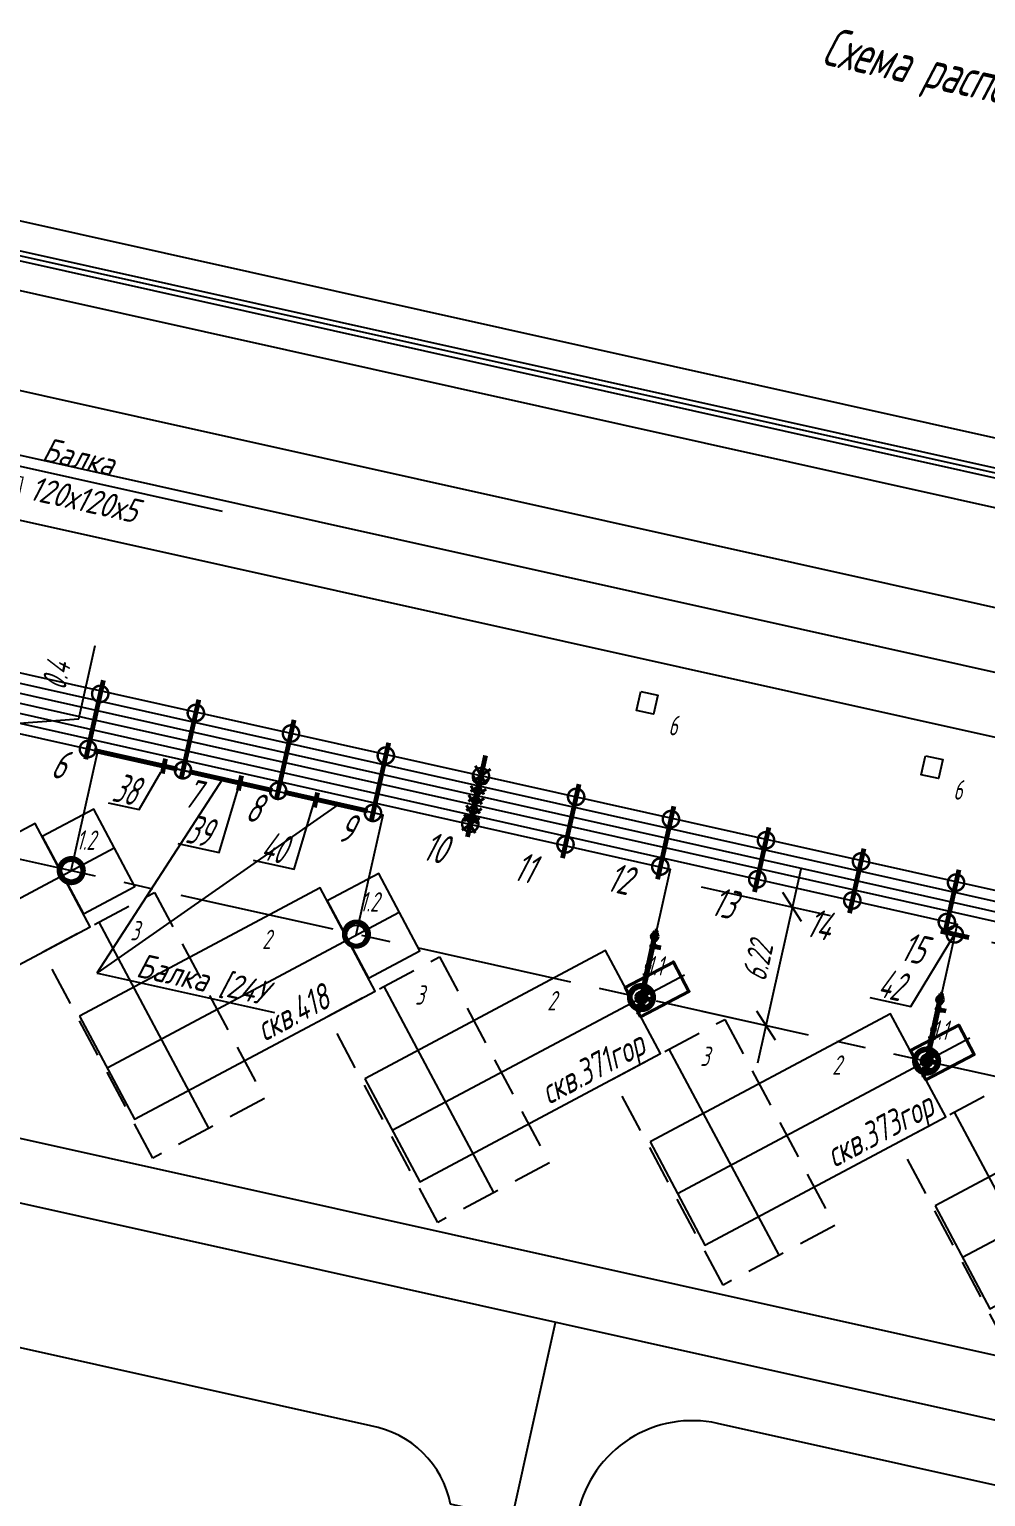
# Model space of a CAD drawing. Extents: x 5370511 to 5386565, y 1010429 to 1053793.
# Drawn here: x 5380493.5 to 5380542.7, y 1039684.6 to 1039760 of the extents above; entities that cross this region are included whole.
import ezdxf
from ezdxf import colors
from ezdxf.entities.mleader import LeaderData, LeaderLine
from ezdxf.math import Vec2, Vec3

# ---------------------------------------------------------------- set-up
doc = ezdxf.new("R2010")
doc.units = 0
doc.header["$PDMODE"] = 32
doc.header["$PDSIZE"] = 0.3
for name, pattern in [('ACAD_ISO04W100', [30, 24, -3, 0, -3]), ('осевая2', [12.5, 8, -1.5, 1.5, -1.5]), ('Штрих 2x1', [3, 2, -1])]:
    doc.linetypes.add(name, pattern=pattern)
doc.layers.get('0').update_dxf_attribs({"linetype": 'CONTINUOUS'})
doc.layers.get('DEFPOINTS').update_dxf_attribs({"linetype": 'CONTINUOUS'})
for name, color, linetype in [('3D-MODEL', 7, 'CONTINUOUS'), ('ГП_граница насыпи', 242, 'CONTINUOUS'), ('ОНиГМ сооружения', 7, 'CONTINUOUS')]:
    doc.layers.add(name, color=color, linetype=linetype)
doc.layers.add('ГП_Нов.скв.', color=104, linetype='CONTINUOUS', lineweight=25)
doc.styles.add('ГОСТ_НИПИ', font='gost_nipi.shx', dxfattribs={"oblique": 15})
doc.styles.add('ГОСТ_НИПИ_разм', font='gost_nipi.shx', dxfattribs={"width": 0.8, "oblique": 15, "height": 2.5})
doc.dimstyles.new('Лист М500', dxfattribs={"dimtxt": 2.5, "dimasz": 2.5, "dimexe": 2, "dimexo": 1, "dimgap": 1, "dimtad": 1, "dimdec": 1, "dimlfac": 0.5, "dimzin": 0, "dimdsep": 46, "dimtxsty": 'ГОСТ_НИПИ_разм', "dimblk": 'OBLIQUE', "dimcen": 0.09, "dimdle": 2, "dimaunit": 1, "dimadec": 0, "dimazin": 0, "dimtfac": 1, "dimtdec": 1, "dimtofl": 0, "dimtmove": 1, "dimatfit": 3, "dimldrblk": 'NONE', "dimfxl": 1, "dimtolj": 1, "dimtzin": 0, "dimarcsym": 0})

# ---------------------------------------------------------------- blocks, each defined once
blk = doc.blocks.new('A$C65CC1851')
at = {"layer": 'ОНиГМ сооружения', "color": 253, "lineweight": 18, "ltscale": 0.7}
for p, q in [((434, 4006), (114, 4007)), ((273, 0), (274, 4310)), ((664, 3502), (194, 3502)), ((205, 2442), (342, 2442)), ((0, 800), (636, 800)), ((274, 1197), (636, 1196)), ((504, 1264), (637, 1264)), ((273, 337), (636, 337))]:
    blk.add_line(p, q, dxfattribs=at)
at = {"layer": 'ОНиГМ сооружения', "color": 253, "lineweight": 50, "ltscale": 100}
for p, q in [((230, 4228), (230, 4313)), ((230, 3786), (230, 3568)), ((319, 4227), (319, 4310)), ((319, 3573), (319, 3785)), ((230, 3432), (229, 2072)), ((319, 3681), (230, 3681)), ((319, 3582), (230, 3582)), ((319, 3422), (230, 3422)), ((319, 3322), (230, 3322)), ((319, 3322), (230, 3322)), ((617, 3502), (292, 3423)), ((617, 3502), (296, 3579)), ((318, 2072), (319, 3427)), ((617, 3622), (617, 3382)), ((617, 3502), (697, 3502)), ((318, 2672), (229, 2672)), ((176, 1519), (176, 1332)), ((176, 1519), (229, 1519)), ((318, 2172), (229, 2172)), ((229, 1412), (229, 1952)), ((318, 1852), (229, 1852)), ((254, 1752), (229, 1752)), ((318, 1512), (229, 1512)), ((298, 1700), (249, 1700)), ((249, 1700), (249, 1669)), ((254, 1823), (254, 1834)), ((254, 1834), (294, 1834)), ((254, 1823), (294, 1755)), ((294, 1823), (254, 1755)), ((254, 1744), (254, 1755)), ((254, 1744), (294, 1744)), ((257, 1834), (257, 1851)), ((257, 1851), (290, 1851)), ((257, 1700), (257, 1710)), ((257, 1710), (290, 1710)), ((264, 1744), (264, 1675)), ((274, 1752), (274, 1752)), ((284, 1744), (284, 1675)), ((290, 1834), (290, 1851)), ((290, 1700), (290, 1710)), ((294, 1834), (294, 1823)), ((294, 1755), (294, 1744)), ((318, 1752), (294, 1752)), ((298, 1700), (298, 1669)), ((318, 1952), (318, 1412)), ((319, 1519), (371, 1519)), ((371, 1519), (371, 1332)), ((176, 1479), (229, 1479)), ((176, 1440), (229, 1440)), ((176, 1412), (371, 1412)), ((371, 1372), (176, 1372)), ((371, 1332), (176, 1332)), ((371, 1332), (176, 1062)), ((371, 1062), (176, 1332)), ((371, 1062), (176, 1062)), ((176, 1022), (176, 1062)), ((176, 1022), (371, 1022)), ((176, 982), (176, 1022)), ((176, 982), (176, 942)), ((371, 982), (176, 982)), ((371, 942), (176, 942)), ((318, 1010), (229, 1010)), ((229, 1010), (229, 993)), ((318, 993), (229, 993)), ((229, 887), (229, 942)), ((636, 800), (300, 894)), ((636, 800), (300, 706)), ((318, 1010), (318, 993)), ((318, 887), (318, 942)), ((319, 1479), (371, 1479)), ((319, 1440), (371, 1440)), ((637, 1264), (371, 1399)), ((371, 1022), (371, 1062)), ((371, 982), (371, 1022)), ((371, 982), (371, 942)), ((636, 1196), (372, 1331)), ((636, 1196), (372, 1061)), ((637, 1264), (570, 1230)), ((637, 1384), (636, 1144)), ((637, 1316), (636, 1076)), ((636, 1196), (666, 1196)), ((636, 920), (636, 680)), ((636, 800), (666, 800)), ((637, 1264), (666, 1264)), ((371, 592), (176, 592)), ((176, 552), (176, 592)), ((371, 552), (176, 552)), ((371, 552), (176, 552)), ((176, 512), (176, 552)), ((176, 472), (176, 512)), ((371, 512), (176, 512)), ((371, 472), (176, 472)), ((371, 472), (176, 202)), ((371, 202), (176, 472)), ((371, 202), (176, 202)), ((176, 122), (176, 202)), ((371, 162), (176, 162)), ((176, 162), (371, 162)), ((176, 162), (370, 162)), ((176, 122), (371, 122)), ((218, 592), (218, 619)), ((318, 540), (228, 540)), ((228, 540), (228, 523)), ((318, 523), (228, 523)), ((310, 75), (237, 75)), ((237, 75), (237, 40)), ((237, 40), (310, 40)), ((237, 40), (310, 40)), ((310, 40), (237, 40)), ((237, 40), (237, 20)), ((310, 20), (237, 20)), ((243, 122), (243, 75)), ((303, 122), (303, 75)), ((310, 40), (310, 75)), ((310, 40), (310, 20)), ((318, 540), (318, 523)), ((328, 592), (328, 619)), ((371, 552), (371, 592)), ((371, 512), (371, 552)), ((371, 472), (371, 512)), ((636, 337), (371, 472)), ((636, 337), (371, 202)), ((371, 122), (371, 202)), ((636, 457), (636, 217)), ((636, 337), (666, 337))]:
    blk.add_line(p, q, dxfattribs=at)
at = {"layer": 'ОНиГМ сооружения', "color": 253, "lineweight": 50, "ltscale": 0.7}
for p, q in [((294, 3197), (254, 3197)), ((354, 3501), (354, 3501)), ((294, 2997), (254, 2997)), ((294, 2797), (254, 2797)), ((318, 1632), (229, 1632)), ((312, 1789), (237, 1789)), ((274, 1673), (274, 1851))]:
    blk.add_line(p, q, dxfattribs=at)
at = {"layer": 'ОНиГМ сооружения', "color": 253, "lineweight": 50}
for p, q in [((205, 2527), (205, 2357)), ((229, 2527), (205, 2527)), ((229, 2357), (205, 2357)), ((342, 2357), (318, 2357)), ((342, 2527), (319, 2527)), ((342, 2527), (342, 2357))]:
    blk.add_line(p, q, dxfattribs=at)
for points in [[(169, 4183), (379, 4182), (379, 4155), (169, 4156)], [(169, 4156), (379, 4155), (379, 4128), (169, 4129)], [(169, 3858), (379, 3857), (379, 3884), (169, 3885)], [(169, 3831), (379, 3830), (379, 3857), (169, 3858)], [(169, 2042), (379, 2042), (379, 2012), (169, 2012)], [(169, 2012), (379, 2012), (379, 1982), (169, 1982)]]:
    blk.add_lwpolyline(points, close=True, dxfattribs=at)
at = {"layer": 'ОНиГМ сооружения', "color": 253, "lineweight": 50, "ltscale": 100}
for points in [[(379, 3884), (169, 4129)], [(169, 3885), (379, 4128)]]:
    blk.add_lwpolyline(points, dxfattribs=at)
at = {"layer": 'ОНиГМ сооружения', "color": 253, "lineweight": 50}
for points in [[(334, 4182), (319, 4227), (230, 4228), (214, 4183)], [(334, 3830), (319, 3785), (230, 3786), (214, 3831)], [(334, 2042), (318, 2072), (229, 2072), (214, 2042)], [(334, 1982), (318, 1952), (229, 1952), (214, 1982)]]:
    blk.add_lwpolyline(points, dxfattribs=at)
at = {"layer": 'ОНиГМ сооружения', "color": 253, "lineweight": 50, "ltscale": 100}
blk.add_lwpolyline([(434, -173), (-655, 1132), (1494, 2927), (2583, 1622)], close=True, dxfattribs=at)
for centre, radius in [((275, 4007), 160), ((274, 3502), 80), ((274, 3502), 52.4), ((274, 3502), 36.5), ((274, 3197), 20), ((274, 2997), 20), ((274, 2797), 20), ((273, 800), 97.5)]:
    blk.add_circle(centre, radius, dxfattribs=at)
for centre, radius, start, end in [((274, 1632), 44.5, 359.98088, 179.98088), ((274, 1789), 37.5, 120.5544, 239.28173), ((274, 1789), 37.5, 300.33846, 59.74894), ((276, 798), 276, 111.23046, 179.43286), ((276, 803), 276, 180.5702, 248.73133), ((274, 800), 190, 120.99549, 180.01044), ((274, 800), 190, 180.01044, 344.6729), ((274, 800), 272, 5.31119, 69.1056), ((274, 800), 190, 15.22685, 59.24647), ((274, 800), 272, 290.85616, 354.58858), ((273, 43), 43.3, 212.54295, 327.41881)]:
    blk.add_arc(centre, radius, start, end, dxfattribs=at)
blk.add_spline([(230, 4313), (256, 4322), (296, 4300), (319, 4310), (319, 4309)], degree=3, dxfattribs=at)
blk = doc.blocks.new('*U114')
at = {"layer": 'ГП_Нов.скв.', "color": 0, "const_width": 0.25, "flags": 128}
blk.add_lwpolyline([(0.193, -0.593, 1), (-0.193, 0.593, 1)], format="xyb", close=True, dxfattribs=at)
at = {"layer": 'ГП_Нов.скв.', "color": 0, "const_width": 0.048}
blk.add_lwpolyline([(0.007, -0.023, 1), (-0.007, 0.023, 1)], format="xyb", close=True, dxfattribs=at)
at = {"layer": 'ГП_Нов.скв.', "color": 0, "style": 'ГОСТ_НИПИ', "oblique": 15, "width": 0.9}
blk.add_attdef('СКВ.2', (-4.743, -5.5), '', height=1.3, rotation=28.0634, dxfattribs=at)
blk = doc.blocks.new('*U115')
at = {"layer": 'ГП_Нов.скв.', "color": 0, "const_width": 0.25, "flags": 128}
blk.add_lwpolyline([(0.193, -0.593, 1), (-0.193, 0.593, 1)], format="xyb", close=True, dxfattribs=at)
at = {"layer": 'ГП_Нов.скв.', "color": 0, "const_width": 0.048}
blk.add_lwpolyline([(0.007, -0.023, 1), (-0.007, 0.023, 1)], format="xyb", close=True, dxfattribs=at)
at = {"layer": 'ГП_Нов.скв.', "color": 0, "style": 'ГОСТ_НИПИ', "oblique": 15, "width": 0.9}
blk.add_attdef('СКВ.2', (-4.762, -5.526), '', height=1.3, rotation=28.0634, dxfattribs=at)
blk = doc.blocks.new('*U117')
at = {"layer": 'ГП_Нов.скв.', "color": 0, "const_width": 0.25, "flags": 128}
blk.add_lwpolyline([(0.193, -0.593, 1), (-0.193, 0.593, 1)], format="xyb", close=True, dxfattribs=at)
at = {"layer": 'ГП_Нов.скв.', "color": 0, "const_width": 0.048}
blk.add_lwpolyline([(0.007, -0.023, 1), (-0.007, 0.023, 1)], format="xyb", close=True, dxfattribs=at)
at = {"layer": 'ГП_Нов.скв.', "color": 0, "style": 'ГОСТ_НИПИ', "oblique": 15, "width": 0.9}
blk.add_attdef('СКВ.2', (-4.72, -5.543), '', height=1.3, rotation=28.0634, dxfattribs=at)
blk = doc.blocks.new('*U118')
at = {"layer": 'ГП_Нов.скв.', "color": 0, "const_width": 0.25, "flags": 128}
blk.add_lwpolyline([(0.193, -0.593, 1), (-0.193, 0.593, 1)], format="xyb", close=True, dxfattribs=at)
at = {"layer": 'ГП_Нов.скв.', "color": 0, "const_width": 0.048}
blk.add_lwpolyline([(0.007, -0.023, 1), (-0.007, 0.023, 1)], format="xyb", close=True, dxfattribs=at)
at = {"layer": 'ГП_Нов.скв.', "color": 0, "style": 'ГОСТ_НИПИ', "oblique": 15, "width": 0.9}
blk.add_attdef('СКВ.2', (-8.86, -6.58), '', height=1.3, rotation=28.0634, dxfattribs=at)
blk = doc.blocks.new('_None')
blk = doc.blocks.new('_Oblique')
at = {"color": 0, "linetype": 'ByBlock', "lineweight": -2}
blk.add_line((-0.5, -0.5), (0.5, 0.5), dxfattribs=at)
blk = doc.blocks.new('*D152')
at = {"color": 0, "lineweight": -2, "transparency": 16777216}
for p, q in [((5380496.087, 1039724.573), (5380496.923, 1039728.329)), ((5380490.533, 1039724.362), (5380490.805, 1039725.582)), ((5380490.457, 1039724.379), (5380492.485, 1039723.927)), ((5380490.49, 1039724.167), (5380496.087, 1039724.573)), ((5380490.446, 1039723.973), (5380490.175, 1039722.752)), ((5380490.37, 1039723.989), (5380492.399, 1039723.538)), ((5380490.446, 1039723.973), (5380490.533, 1039724.362))]:
    blk.add_line(p, q, dxfattribs=at)
at = {"layer": 'DEFPOINTS', "color": 0, "lineweight": 15, "transparency": 16777216}
for p in [(5380489.481, 1039724.596), (5380489.394, 1039724.207, -79.733), (5380490.533, 1039724.362)]:
    blk.add_point(p, dxfattribs=at)
at = {"color": 0, "lineweight": -2, "transparency": 16777216, "xscale": 1.25, "yscale": 1.25, "zscale": 1.25}
for p, rotation in [((5380490.446, 1039723.973), 77.44524128354307), ((5380490.533, 1039724.362), 257.4452412835431)]:
    blk.add_blockref('_Oblique', p, dxfattribs=dict(at, rotation=rotation))
at = {"color": 0, "transparency": 16777216, "insert": (5380494.919, 1039726.804), "char_height": 2.5, "attachment_point": 5, "rotation": 77.44524, "style": 'ГОСТ_НИПИ_разм'}
blk.add_mtext('\\A1;{\\H0.5x;0.4}', dxfattribs=at)
blk = doc.blocks.new('*D167')
at = {"color": 0, "lineweight": -2, "transparency": 16777216}
for p, q in [((5380533.157, 1039716.851), (5380530.935, 1039706.873)), ((5380528.041, 1039715.942), (5380534.674, 1039714.464)), ((5380528.079, 1039709.558), (5380533.321, 1039708.391))]:
    blk.add_line(p, q, dxfattribs=at)
at = {"layer": 'DEFPOINTS', "color": 0, "lineweight": 15, "transparency": 16777216}
for p in [(5380527.064, 1039716.159, -79.733), (5380527.102, 1039709.776), (5380531.369, 1039708.826)]:
    blk.add_point(p, dxfattribs=at)
at = {"color": 0, "lineweight": -2, "transparency": 16777216, "xscale": 1.25, "yscale": 1.25, "zscale": 1.25}
for p, rotation in [((5380532.722, 1039714.899), 77.44524128354307), ((5380531.369, 1039708.826), 257.4452412835431)]:
    blk.add_blockref('_Oblique', p, dxfattribs=dict(at, rotation=rotation))
at = {"color": 0, "transparency": 16777216, "insert": (5380530.947, 1039712.107), "char_height": 2.5, "attachment_point": 5, "rotation": 77.44524, "style": 'ГОСТ_НИПИ_разм'}
blk.add_mtext('\\A1;{\\H0.5x;6.22}', dxfattribs=at)

msp = doc.modelspace()

# ---------------------------------------------------------------- linework, layer by layer
at = {"color": 8}
for p, q in [((5380470.767, 1039739.738), (5380605.955, 1039709.632)), ((5380482.903, 1039709.951), (5380497.906, 1039717.945)), ((5380497.535, 1039706.645), (5380512.538, 1039714.639)), ((5380497.111, 1039714.121), (5380502.75, 1039703.537)), ((5380511.743, 1039710.816), (5380517.382, 1039700.231)), ((5380512.185, 1039703.43), (5380527.188, 1039711.423)), ((5380526.83, 1039700.187), (5380541.834, 1039708.181)), ((5380526.393, 1039707.6), (5380532.032, 1039697.016)), ((5380541.468, 1039696.908), (5380556.471, 1039704.902)), ((5380541.038, 1039704.357), (5380546.678, 1039693.773))]:
    msp.add_line(p, q, dxfattribs=at)
msp.add_line((5380599.216, 1039679.373), (5380464.028, 1039709.479))
for points in [[(5380456.947, 1039758.188), (5380626.786, 1039720.365), (5380610.787, 1039648.525), (5380450.709, 1039684.174), (5380453.1, 1039694.911), (5380443.339, 1039697.085)], [(5380458.085, 1039756.398), (5380624.996, 1039719.227), (5380609.649, 1039650.315), (5380452.499, 1039685.312), (5380454.89, 1039696.049), (5380445.129, 1039698.223)], [(5380458.274, 1039756.099), (5380624.697, 1039719.037), (5380609.46, 1039650.614), (5380452.797, 1039685.502), (5380455.188, 1039696.239), (5380445.428, 1039698.413)], [(5380458.464, 1039755.801), (5380624.399, 1039718.848), (5380609.27, 1039650.912), (5380453.096, 1039685.692), (5380455.487, 1039696.429), (5380445.726, 1039698.602)], [(5380459.602, 1039754.011), (5380622.609, 1039717.71), (5380608.132, 1039652.702), (5380454.886, 1039686.83), (5380457.277, 1039697.567), (5380447.516, 1039699.74)], [(5380524.939, 1039725.971), (5380525.825, 1039725.783), (5380525.604, 1039724.803), (5380524.719, 1039724.995)], [(5380539.571, 1039722.667), (5380540.457, 1039722.479), (5380540.236, 1039721.499), (5380539.351, 1039721.69)], [(5380494.207, 1039718.524), (5380496.322, 1039714.552), (5380498.97, 1039715.962), (5380496.854, 1039719.934)], [(5380481.492, 1039712.598), (5380484.314, 1039707.303), (5380496.675, 1039713.889), (5380493.85, 1039719.182)], [(5380508.84, 1039715.219), (5380510.955, 1039711.247), (5380513.603, 1039712.657), (5380511.487, 1039716.629)], [(5380496.124, 1039709.293), (5380498.946, 1039703.998), (5380511.307, 1039710.584), (5380508.482, 1039715.877)], [(5380510.774, 1039706.077), (5380513.596, 1039700.782), (5380525.957, 1039707.368), (5380523.132, 1039712.661)], [(5380525.42, 1039702.835), (5380528.241, 1039697.539), (5380540.603, 1039704.126), (5380537.777, 1039709.419)], [(5380540.057, 1039699.556), (5380542.878, 1039694.261), (5380555.24, 1039700.847), (5380552.414, 1039706.14)]]:
    msp.add_lwpolyline(points, close=True, dxfattribs=at)
msp.add_lwpolyline([(5380459.319, 1039699.771), (5380450.037, 1039701.839), (5380460.466, 1039748.691), (5380619.569, 1039713.259), (5380610.004, 1039670.311), (5380594.274, 1039673.815, 0.413433), (5380587.117, 1039669.278), (5380586.879, 1039668.218), (5380580.535, 1039669.631), (5380580.765, 1039670.66, 0.414994), (5380576.216, 1039677.836), (5380528.892, 1039688.375, 0.414214), (5380521.731, 1039683.823), (5380521.506, 1039682.813), (5380515.18, 1039684.222, 0.309973), (5380511.083, 1039688.244), (5380459.319, 1039699.771)], format="xyb", dxfattribs=at)
at = {"color": 8, "ltscale": 0.2}
msp.add_lwpolyline([(5380454.781, 1039708.209), (5380462.932, 1039744.812), (5380615.69, 1039710.794), (5380607.539, 1039674.19)], close=True, dxfattribs=at)
at = {"color": 8, "ltscale": 5}
for points in [[(5380472.958, 1039731.406), (5380600.212, 1039703.033), (5380598.186, 1039693.943)], [(5380472.993, 1039730.886), (5380585.445, 1039705.734), (5380583.547, 1039697.206)], [(5380472.77, 1039729.911), (5380555.95, 1039711.296), (5380554.262, 1039703.727)], [(5380472.882, 1039730.398), (5380570.691, 1039708.483), (5380568.904, 1039700.466)], [(5380472.432, 1039728.962), (5380526.45, 1039716.841), (5380524.982, 1039710.248)], [(5380472.544, 1039729.466), (5380541.188, 1039714.013), (5380539.625, 1039706.987)]]:
    msp.add_lwpolyline(points, dxfattribs=at)
at = {"color": 8, "linetype": 'осевая2'}
msp.add_lwpolyline([(5380440.32, 1039729.102), (5380613.885, 1039690.449)], dxfattribs=at)
for points, const_width in [([(5380497.347, 1039726.547), (5380496.437, 1039722.488)], 0.25), ([(5380502.247, 1039725.549), (5380501.347, 1039721.513)], 0.25), ([(5380507.139, 1039724.512), (5380506.234, 1039720.456)], 0.25), ([(5380496.864, 1039722.943), (5380501.151, 1039721.98)], 0.25), ([(5380512, 1039723.337), (5380511.104, 1039719.322)], 0.25), ([(5380500.538, 1039722.517), (5380500.376, 1039721.756)], 0.25), ([(5380516.974, 1039722.683), (5380516.045, 1039718.499)], 0.25), ([(5380516.448, 1039722.155), (5380517.006, 1039721.195)], 0.15), ([(5380501.744, 1039721.853), (5380506.031, 1039720.889)], 0.25), ([(5380504.442, 1039721.648), (5380504.281, 1039720.886)], 0.25), ([(5380517.117, 1039721.462), (5380516.204, 1039720.83)], 0.15), ([(5380517.233, 1039721.98), (5380516.32, 1039721.348)], 0.15), ([(5380516.332, 1039721.637), (5380516.891, 1039720.677)], 0.15), ([(5380506.631, 1039720.796), (5380510.919, 1039719.832)], 0.25), ([(5380508.346, 1039720.778), (5380508.185, 1039720.016)], 0.25), ([(5380517.005, 1039720.957), (5380516.092, 1039720.325)], 0.15), ([(5380516.112, 1039720.656), (5380516.671, 1039719.696)], 0.15), ([(5380516.22, 1039721.132), (5380516.779, 1039720.172)], 0.15), ([(5380521.773, 1039721.211), (5380520.925, 1039717.412)], 0.25), ([(5380516.777, 1039719.953), (5380515.863, 1039719.321)], 0.15), ([(5380516.898, 1039720.481), (5380515.984, 1039719.849)], 0.15), ([(5380515.991, 1039720.128), (5380516.55, 1039719.168)], 0.15), ([(5380526.642, 1039720.073), (5380525.806, 1039716.325)], 0.25), ([(5380516.672, 1039719.48), (5380515.759, 1039718.848)], 0.15), ([(5380515.887, 1039719.655), (5380516.445, 1039718.695)], 0.15), ([(5380531.522, 1039718.986), (5380530.784, 1039715.671)], 0.25), ([(5380536.403, 1039717.898), (5380535.664, 1039714.584)], 0.25), ([(5380541.283, 1039716.813), (5380540.568, 1039713.606)], 0.25)]:
    msp.add_lwpolyline(points, dxfattribs=dict(const_width=const_width))
at = {"const_width": 0.125}
for points in [[(5380497.276, 1039726.256, 1), (5380497.094, 1039725.436, 1), (5380497.276, 1039726.256, 49.91739)], [(5380502.187, 1039725.281, 1), (5380502.004, 1039724.461, 1), (5380502.187, 1039725.281, 49.91739)], [(5380507.074, 1039724.224, 1), (5380506.891, 1039723.404, 1), (5380507.074, 1039724.224, 49.91739)], [(5380496.646, 1039723.425, 1), (5380496.463, 1039722.605, 1), (5380496.646, 1039723.425, 49.91739)], [(5380511.944, 1039723.09, 1), (5380511.761, 1039722.27, 1), (5380511.944, 1039723.09, 49.91739)], [(5380501.526, 1039722.334, 1), (5380501.344, 1039721.514, 1), (5380501.526, 1039722.334, 49.91739)], [(5380516.827, 1039722.03, 1), (5380516.644, 1039721.21, 1), (5380516.827, 1039722.03, 49.91739)], [(5380506.413, 1039721.277, 1), (5380506.231, 1039720.457, 1), (5380506.413, 1039721.277, 49.91739)], [(5380521.717, 1039720.964, 1), (5380521.534, 1039720.145, 1), (5380521.717, 1039720.964, 49.91739)], [(5380511.283, 1039720.143, 1), (5380511.101, 1039719.323, 1), (5380511.283, 1039720.143, 49.91739)], [(5380526.586, 1039719.827, 1), (5380526.403, 1039719.007, 1), (5380526.586, 1039719.827, 49.91739)], [(5380516.279, 1039719.589, 1), (5380516.097, 1039718.769, 1), (5380516.279, 1039719.589, 49.91739)], [(5380521.169, 1039718.524, 1), (5380520.987, 1039717.704, 1), (5380521.169, 1039718.524, 49.91739)], [(5380531.466, 1039718.739, 1), (5380531.284, 1039717.919, 1), (5380531.466, 1039718.739, 49.91739)], [(5380536.347, 1039717.652, 1), (5380536.164, 1039716.832, 1), (5380536.347, 1039717.652, 49.91739)], [(5380526.038, 1039717.386, 1), (5380525.856, 1039716.566, 1), (5380526.038, 1039717.386, 49.91739)], [(5380531.016, 1039716.733, 1), (5380530.834, 1039715.913, 1), (5380531.016, 1039716.733, 49.91739)], [(5380541.227, 1039716.566, 1), (5380541.045, 1039715.746, 1), (5380541.227, 1039716.566, 49.91739)], [(5380535.897, 1039715.645, 1), (5380535.714, 1039714.825, 1), (5380535.897, 1039715.645, 49.91739)], [(5380540.753, 1039714.539, 1), (5380540.57, 1039713.72, 1), (5380540.753, 1039714.539, 49.91739)]]:
    msp.add_lwpolyline(points, format="xyb", dxfattribs=at)
at = {"color": 5, "ltscale": 5}
for points in [[(5380484.65, 1039725.676), (5380511.709, 1039719.628)], [(5380495.7, 1039716.769), (5380497.07, 1039722.9)], [(5380510.332, 1039713.464), (5380511.709, 1039719.628)]]:
    msp.add_lwpolyline(points, dxfattribs=at)
for points in [[(5380497.596, 1039720.259), (5380499.193, 1039719.903), (5380500.303, 1039721.834)], [(5380501.177, 1039718.169), (5380503.291, 1039717.699), (5380504.36, 1039721.263)], [(5380505.031, 1039717.311), (5380507.144, 1039716.84), (5380508.214, 1039720.404)], [(5380536.701, 1039710.258), (5380538.815, 1039709.788), (5380541.06, 1039713.496)]]:
    msp.add_lwpolyline(points)
at = {"color": 8, "linetype": 'Штрих 2x1'}
for points in [[(5380499.979, 1039715.65), (5380505.622, 1039705.059), (5380499.886, 1039702.001), (5380494.243, 1039712.592)], [(5380514.611, 1039712.344), (5380520.253, 1039701.754), (5380514.518, 1039698.696), (5380508.875, 1039709.287)], [(5380529.261, 1039709.129), (5380534.904, 1039698.538), (5380529.168, 1039695.48), (5380523.525, 1039706.071)], [(5380543.906, 1039705.886), (5380549.549, 1039695.295), (5380543.813, 1039692.238), (5380538.17, 1039702.828)]]:
    msp.add_lwpolyline(points, close=True, dxfattribs=at)
at = {"const_width": 0.125, "elevation": -79.733}
msp.add_lwpolyline([(5380541.162, 1039713.905, 1), (5380540.98, 1039713.085, 1), (5380541.162, 1039713.905, 49.91739)], format="xyb", dxfattribs=at)
at = {"const_width": 0.25, "elevation": -79.733}
msp.add_lwpolyline([(5380540.343, 1039713.656), (5380541.802, 1039713.331)], dxfattribs=at)
at = {"linetype": 'ACAD_ISO04W100', "ltscale": 0.5, "elevation": -79.733}
msp.add_lwpolyline([(5380598.903, 1039700.595), (5380541.654, 1039713.364)], dxfattribs=at)
at = {"color": 8}
msp.add_lwpolyline([(5380518.334, 1039683.52), (5380520.569, 1039693.558)], dxfattribs=at)
for centre in [(5380495.7, 1039716.769), (5380510.332, 1039713.464), (5380524.982, 1039710.248), (5380539.627, 1039707.005)]:
    msp.add_circle(centre, 0.5, dxfattribs=at)
at = {"layer": '3D-MODEL', "lineweight": 15}
msp.add_polyline3d([(5380456.947, 1039758.188, 48.9), (5380456.947, 1039758.188, 48.9), (5380626.786, 1039720.365, 48.9), (5380619.829, 1039689.126, 49.14), (5380610.787, 1039648.525, 49.3), (5380580.675, 1039655.231, 49.3), (5380515.277, 1039669.795, 49.3), (5380450.709, 1039684.174, 49.3), (5380453.1, 1039694.911, 49.25), (5380443.339, 1039697.085, 49.25), (5380449.99, 1039726.949, 49.1)], close=True, dxfattribs=at)
at = {"layer": 'ГП_граница насыпи'}
msp.add_lwpolyline([(5380456.947, 1039758.188), (5380626.786, 1039720.365), (5380610.787, 1039648.525), (5380450.709, 1039684.174), (5380453.1, 1039694.911), (5380443.339, 1039697.085)], close=True, dxfattribs=at)

# ---------------------------------------------------------------- block references
for name, p, values in [('*U118', (5380495.699, 1039716.769), {'СКВ.2': 'скв.417'}), ('*U117', (5380510.341, 1039713.509), {'СКВ.2': 'скв.418'}), ('*U115', (5380524.982, 1039710.248), {'СКВ.2': 'скв.371гор'}), ('*U114', (5380539.623, 1039706.987), {'СКВ.2': 'скв.373гор'})]:
    msp.add_blockref(name, p).add_auto_attribs(values)
at = {"color": 8, "ltscale": 100, "xscale": 0.001, "yscale": 0.001, "zscale": 0.001, "rotation": 347.8076795554753}
for p in [(5380524.546, 1039709.524), (5380539.195, 1039706.282)]:
    msp.add_blockref('A$C65CC1851', p, dxfattribs=at)

# ---------------------------------------------------------------- texts
at = {"style": 'ГОСТ_НИПИ', "oblique": 15, "width": 0.8}
for s, height, rotation, p in [('Схема расположения опор', 2, 347.44524, (5380534.16, 1039758.203)), ('6', 1, 0.89537, (5380526.359, 1039723.713, 0)), ('6', 1, 0.89537, (5380540.991, 1039720.409, 0)), ('1.2', 1, 359.10338, (5380495.957, 1039717.846, 0)), ('1.2', 1, 359.10338, (5380510.518, 1039714.674, 0)), ('3', 1, 359.10338, (5380498.72, 1039713.192, 0)), ('2', 1, 359.10338, (5380505.495, 1039712.741)), ('1.1', 1, 359.10338, (5380525.234, 1039711.39, 0)), ('3', 1, 359.10338, (5380513.352, 1039709.887, 0)), ('2', 1, 359.10338, (5380520.14, 1039709.591)), ('1.1', 1, 359.10338, (5380539.866, 1039708.086, 0)), ('3', 1, 359.10338, (5380527.997, 1039706.737, 0)), ('2', 1, 359.10338, (5380534.772, 1039706.286))]:
    msp.add_text(s, height=height, rotation=rotation, dxfattribs=at).set_placement(p)
at = {"lineweight": 30, "style": 'ГОСТ_НИПИ', "oblique": 15}
for s, width, p in [('6', 0.8, (5380494.598, 1039721.588)), ('38', 0.7, (5380497.736, 1039720.354, 0)), ('7', 0.8, (5380501.417, 1039720.069)), ('8', 0.8, (5380504.582, 1039719.365)), ('39', 0.7, (5380501.515, 1039718.221, 0)), ('9', 0.8, (5380509.333, 1039718.307)), ('40', 0.7, (5380505.368, 1039717.363, 0)), ('10', 0.8, (5380513.688, 1039717.337)), ('11', 0.8, (5380518.356, 1039716.297)), ('12', 0.8, (5380523.143, 1039715.739)), ('13', 0.8, (5380528.497, 1039714.494)), ('14', 0.8, (5380533.377, 1039713.406)), ('15', 0.8, (5380538.225, 1039712.179)), ('42', 0.7, (5380537.039, 1039710.31, 0))]:
    msp.add_text(s, height=1.5, rotation=347.44524, dxfattribs=dict(at, width=width)).set_placement(p)

# ---------------------------------------------------------------- dimensions: what is measured, and where the dimension line sits
for base, p1, p2, text, override, picture, middle in [((5380490.533, 1039724.362), (5380489.394, 1039724.207, -79.733), (5380489.481, 1039724.596), '{\\H0.5x;<>}', {"dimasz": 1.25, "dimlfac": 1}, '*D152', (5380494.718, 1039725.902)), ((5380531.369, 1039708.826), (5380527.064, 1039716.159, -79.733), (5380527.102, 1039709.776), '{\\H0.5x;6.22}', {"dimasz": 1.25, "dimgap": 0.5, "dimlfac": 1}, '*D167', (5380530.947, 1039712.107))]:
    dim = msp.add_linear_dim(base=base, p1=p1, p2=p2, angle=77.44524, text=text, dimstyle='Лист М500', override=override)
    dim.commit()
    dim.dimension.update_dxf_attribs({"geometry": picture, "text_midpoint": middle})

# ---------------------------------------------------------------- leaders
ml = msp.add_multileader_mtext('Standard')
ml.set_content('{\\Fgost_ful|c204;\\H0.83333x;Балка\\f@Batang|b0|i0|c204|p18;\\Q0;\\P\\fArial|b0|i0|c204|p34;□\\fMS Shell Dlg 2|b0|i0|c204|p0;\\Q15; \\Fgost_ful|c204;120х120х5\\H1.20002x; }', color=256, style='ГОСТ_НИПИ')
ml.set_leader_properties()
ml.set_arrow_properties(name='NONE')
ml.build(insert=Vec2(0, 0))
ml.multileader.update_dxf_attribs({"text_left_attachment_type": 6, "text_right_attachment_type": 6, "dogleg_length": 0.36, "arrow_head_size": 2})
ctx = ml.context
ctx.base_point, ctx.char_height, ctx.arrow_head_size, ctx.landing_gap_size, ctx.plane_origin, ctx.plane_x_axis, ctx.plane_y_axis = Vec3(5380490.437, 1039738.134), 1.5, 2, 0.25, Vec3(5380424.241, 1039704.489), Vec3(0.976089, -0.217373), Vec3(0.217373, 0.976089)
ctx.left_attachment, ctx.right_attachment, ctx.text_align_type = 6, 6, 1
notes = []
notes.append((ctx, [(0, (1, 1, 0), (5380490.261, 1039738.173), (0.976089, -0.217373), 0.18, [(0, [(5380485.665, 1039726.27)], 0, [])])]))
ctx.mtext.insert, ctx.mtext.text_direction, ctx.mtext.rotation, ctx.mtext.alignment, ctx.mtext.flow_direction = Vec3(5380496.211, 1039738.641), Vec3(0.976089, -0.217373), 6.064063, 2, 5
ml = msp.add_multileader_mtext('Standard')
ml.set_content('{\\Fgost_ful|c204;Балка \\Fgost_ful|c0;[\\Fgost_ful|c204;24У}', color=256, style='ГОСТ_НИПИ')
ml.set_leader_properties()
ml.set_arrow_properties(name='NONE')
ml.build(insert=Vec2(0, 0))
ml.multileader.update_dxf_attribs({"text_left_attachment_type": 6, "text_right_attachment_type": 6, "dogleg_length": 0.36, "arrow_head_size": 2})
ctx = ml.context
ctx.base_point, ctx.char_height, ctx.arrow_head_size, ctx.landing_gap_size, ctx.plane_origin, ctx.plane_x_axis, ctx.plane_y_axis = Vec3(5380497.193, 1039711.471), 1.25, 2, 0.25, Vec3(5380399.749, 1039724.165), Vec3(0.976089, -0.217373), Vec3(0.217373, 0.976089)
ctx.left_attachment, ctx.right_attachment, ctx.text_align_type = 6, 6, 1
notes.append((ctx, [(0, (1, 1, 0), (5380497.017, 1039711.51), (0.976089, -0.217373), 0.18, [(0, [(5380509.386, 1039720.147)], 0, []), (1, [(5380499.008, 1039722.462), (5380503.457, 1039721.468)], 0, [])])]))
ctx.mtext.insert, ctx.mtext.text_direction, ctx.mtext.rotation, ctx.mtext.alignment, ctx.mtext.flow_direction = Vec3(5380502.563, 1039711.812), Vec3(0.976089, -0.217373), 6.064063, 2, 5
for ctx, leaders in notes:
    for number, flags, end, landing, length, lines in leaders:
        leader = LeaderData()
        leader.index, (leader.has_last_leader_line, leader.has_dogleg_vector, leader.attachment_direction) = number, flags
        leader.last_leader_point, leader.dogleg_vector, leader.dogleg_length = Vec3(end), Vec3(landing), length
        for number, points, colour, breaks in lines:
            line = LeaderLine()
            line.index, line.vertices, line.color, line.breaks = number, Vec3.list(points), colors.encode_raw_color(colour), breaks
            leader.lines.append(line)
        ctx.leaders.append(leader)

doc.saveas('drawing.dxf')
